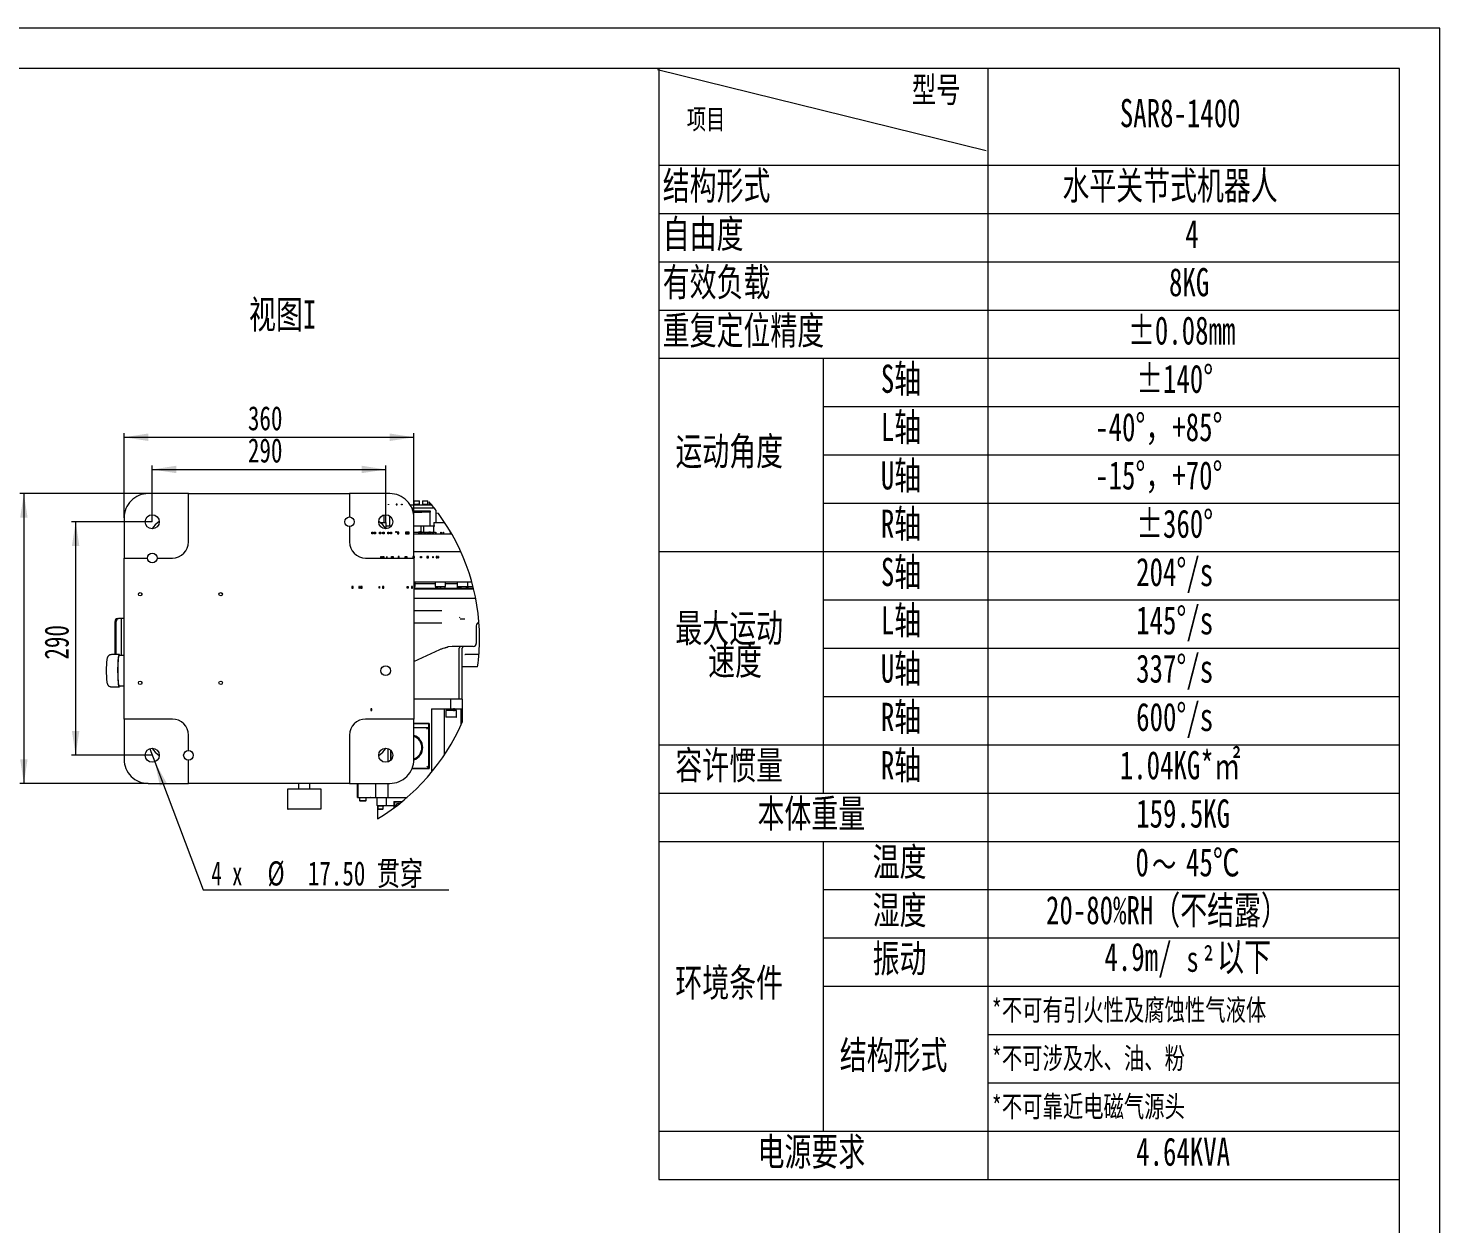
# Paper-space layout '草迹图' of a CAD drawing. Header units: millimetres. Extents: x 0 to 420, y 0 to 297.
# Drawn here: x 244.7 to 420, y 148.5 to 297 of the extents above; entities that cross this region are included whole.
import ezdxf

# ---------------------------------------------------------------- set-up
doc = ezdxf.new("R2010")
doc.units = ezdxf.units.MM
doc.linetypes.add('CENTERX2', pattern=[20.32, 12.7, -2.54, 2.54, -2.54])
doc.layers.get('0').update_dxf_attribs({"lineweight": 18})
doc.layers.add('标注层', color=7, linetype='Continuous', lineweight=15)
doc.styles.add('SLDTEXTSTYLE0', font='', dxfattribs={"width": 0.7})
doc.styles.add('SLDTEXTSTYLE6', font='', dxfattribs={"width": 0.7})
doc.styles.add('SLDTEXTSTYLE7', font='', dxfattribs={"width": 0.633333})
doc.styles.get('SLDTEXTSTYLE0').set_extended_font_data('宋体')
doc.styles.get('SLDTEXTSTYLE6').set_extended_font_data('宋体')
doc.styles.get('SLDTEXTSTYLE7').set_extended_font_data('宋体')
doc.dimstyles.new('SLDDIMSTYLE5', dxfattribs={"dimtxt": 3, "dimasz": 3, "dimexe": 0, "dimexo": 0.0625, "dimgap": 0.75, "dimtad": 1, "dimdec": 6, "dimlfac": 10, "dimrnd": 1e-09, "dimzin": 12, "dimdsep": 46, "dimtxsty": 'SLDTEXTSTYLE6', "dimcen": 0.09, "dimdle": 6, "dimadec": 0, "dimazin": 3, "dimtfac": 1, "dimtdec": 3, "dimtofl": 0, "dimtmove": 0, "dimatfit": 3, "dimfxl": 1, "dimfrac": 2, "dimtolj": 1, "dimarcsym": 0})
doc.dimstyles.new('SLDDIMSTYLE9', dxfattribs={"dimtxt": 3, "dimasz": 3, "dimexe": 0, "dimexo": 0.0625, "dimgap": 0.75, "dimtad": 0, "dimtih": 1, "dimtoh": 1, "dimlfac": 10, "dimrnd": 1e-09, "dimzin": 4, "dimdsep": 46, "dimtxsty": 'SLDTEXTSTYLE6', "dimblk1": 'NONE', "dimsah": 1, "dimcen": 0, "dimdle": 6, "dimadec": 0, "dimazin": 1, "dimtfac": 1, "dimtdec": 3, "dimtmove": 0, "dimatfit": 3, "dimldrblk": 'NONE', "dimfxl": 1, "dimfrac": 2, "dimtolj": 1, "dimarcsym": 0})

# ---------------------------------------------------------------- blocks, each defined once
blk = doc.blocks.new('SW_TABLEANNOTATION_1')
at = {"layer": '标注层', "color": 0}
for p, q in [((0, 0), (0, -138)), ((92.01, 0), (0, 0)), ((40.86, 0), (40.86, -138)), ((92.01, -138), (92.01, 0)), ((0, -12), (92.01, -12)), ((0, -18), (92.01, -18)), ((0, -24), (92.01, -24)), ((0, -30), (92.01, -30)), ((0, -36), (92.01, -36)), ((20.43, -36), (20.43, -90)), ((20.43, -42), (92.01, -42)), ((20.43, -48), (92.01, -48)), ((20.43, -54), (92.01, -54)), ((0, -60), (92.01, -60)), ((20.43, -66), (92.01, -66)), ((20.43, -72), (92.01, -72)), ((20.43, -78), (92.01, -78)), ((0, -84), (92.01, -84)), ((0, -90), (92.01, -90)), ((0, -96), (92.01, -96)), ((20.43, -96), (20.43, -132)), ((20.43, -102), (92.01, -102)), ((20.43, -108), (92.01, -108)), ((20.43, -114), (92.01, -114)), ((40.86, -120), (92.01, -120)), ((40.86, -126), (92.01, -126)), ((0, -132), (92.01, -132)), ((0, -138), (92.01, -138))]:
    blk.add_line(p, q, dxfattribs=at)
at = {"layer": '标注层', "color": 0, "attachment_point": 1}
for s, insert, char_height, width, style in [('SAR8-1400', (57.27, -3.79), 3.5, 30.8782, 'SLDTEXTSTYLE6'), ('结构形式', (0.5, -12.79), 3.5, 27.3196, 'SLDTEXTSTYLE0'), ('水平关节式机器人', (50.14, -12.79), 3.5, 55.4056, 'SLDTEXTSTYLE0'), ('自由度', (0.5, -18.79), 3.5, 19.1894, 'SLDTEXTSTYLE0'), ('4', (65.41, -18.79), 3.5, 3.0112, 'SLDTEXTSTYLE6'), ('有效负载', (0.5, -24.79), 3.5, 27.4291, 'SLDTEXTSTYLE0'), ('8KG', (63.38, -24.79), 3.5, 10.0737, 'SLDTEXTSTYLE6'), ('重复定位精度', (0.5, -30.79), 3.5, 41.3352, 'SLDTEXTSTYLE0'), ('%%P0.08mm', (58.29, -30.79), 3.5, 26.9089, 'SLDTEXTSTYLE6'), ('S轴', (27.59, -36.79), 3.5, 9.6905, 'SLDTEXTSTYLE0'), ('%%P140%%D', (59.3, -36.79), 3.5, 18.9704, 'SLDTEXTSTYLE6'), ('L轴', (27.59, -42.79), 3.5, 9.7726, 'SLDTEXTSTYLE0'), ('-40%%D，+85%%D', (54.21, -42.79), 3.5, 37.3659, 'SLDTEXTSTYLE0'), ('运动角度', (2.07, -45.79), 3.5, 27.3469, 'SLDTEXTSTYLE0'), ('U轴', (27.59, -48.79), 3.5, 9.8821, 'SLDTEXTSTYLE0'), ('-15%%D，+70%%D', (54.21, -48.79), 3.5, 37.3659, 'SLDTEXTSTYLE0'), ('R轴', (27.59, -54.79), 3.5, 9.7726, 'SLDTEXTSTYLE0'), ('%%P360%%D', (59.3, -54.79), 3.5, 18.9704, 'SLDTEXTSTYLE6'), ('S轴', (27.59, -60.79), 3.5, 9.6905, 'SLDTEXTSTYLE0'), ('204%%D/s', (59.3, -60.79), 3.5, 23.6514, 'SLDTEXTSTYLE6'), ('L轴', (27.59, -66.79), 3.5, 9.7726, 'SLDTEXTSTYLE0'), ('145%%D/s', (59.3, -66.79), 3.5, 23.2134, 'SLDTEXTSTYLE6'), ('最大运动', (2.07, -67.75), 3.5, 27.1827, 'SLDTEXTSTYLE0'), ('速度', (6.14, -71.82), 3.5, 13.3587, 'SLDTEXTSTYLE0'), ('U轴', (27.59, -72.79), 3.5, 9.8821, 'SLDTEXTSTYLE0'), ('337%%D/s', (59.3, -72.79), 3.5, 23.5966, 'SLDTEXTSTYLE6'), ('R轴', (27.59, -78.79), 3.5, 9.7726, 'SLDTEXTSTYLE0'), ('600%%D/s', (59.3, -78.79), 3.5, 23.6788, 'SLDTEXTSTYLE6'), ('1.04KG*㎡', (57.27, -84.79), 3.5, 30.1665, 'SLDTEXTSTYLE0'), ('容许惯量', (2.07, -84.79), 3.5, 27.4017, 'SLDTEXTSTYLE0'), ('R轴', (27.59, -84.79), 3.5, 9.7726, 'SLDTEXTSTYLE0'), ('本体重量', (12.28, -90.79), 3.5, 27.4564, 'SLDTEXTSTYLE0'), ('159.5KG', (59.3, -90.79), 3.5, 23.5966, 'SLDTEXTSTYLE6'), ('温度', (26.57, -96.79), 3.5, 13.2765, 'SLDTEXTSTYLE0'), ('0', (59.22, -96.85), 3.5, 2.8196, 'SLDTEXTSTYLE6'), ('45℃', (65.49, -96.85), 3.5, 12.8112, 'SLDTEXTSTYLE0'), ('～', (61.26, -97.28), 3.17, 5.3886, 'SLDTEXTSTYLE0'), ('湿度', (26.57, -102.79), 3.5, 13.3313, 'SLDTEXTSTYLE0'), ('20-80%RH（不结露）', (48.1, -102.79), 3.5, 58.7453, 'SLDTEXTSTYLE0'), ('振动', (26.57, -108.79), 3.5, 13.2765, 'SLDTEXTSTYLE0'), ('4.9m/', (55.36, -108.59), 3.5, 16.9994, 'SLDTEXTSTYLE6'), ('以下', (69.36, -108.59), 3.5, 12.4827, 'SLDTEXTSTYLE0'), ('s', (65.55, -109.03), 3.17, 2.1853, 'SLDTEXTSTYLE6'), ('²', (67.66, -109.54), 3.17, 1.7134, 'SLDTEXTSTYLE6'), ('环境条件', (2.07, -111.79), 3.5, 27.4564, 'SLDTEXTSTYLE0'), ('*不可有引火性及腐蚀性气液体', (41.36, -115.61), 2.6458, 71.1034, 'SLDTEXTSTYLE0'), ('结构形式', (22.49, -120.79), 3.5, 27.3196, 'SLDTEXTSTYLE0'), ('*不可涉及水、油、粉', (41.36, -121.61), 2.646, 49.9131, 'SLDTEXTSTYLE0'), ('*不可靠近电磁气源头', (41.36, -127.61), 2.646, 49.8304, 'SLDTEXTSTYLE0'), ('电源要求', (12.28, -132.79), 3.5, 26.6078, 'SLDTEXTSTYLE0'), ('4.64KVA', (59.3, -132.79), 3.5, 24.1441, 'SLDTEXTSTYLE6')]:
    blk.add_mtext(s, dxfattribs=dict(at, insert=insert, char_height=char_height, width=width, style=style))
blk = doc.blocks.new('*X89')
at = {"layer": '标注层'}
for points in [[(256.59, 246.19), (259.59, 245.73), (259.59, 246.66)], [(292.59, 246.19), (289.59, 246.66), (289.59, 245.73)]]:
    blk.add_hatch(color=256, dxfattribs=at).paths.add_polyline_path(points, flags=0)
for p, q in [((256.59, 236.19), (256.59, 246.69)), ((256.59, 246.19), (292.59, 246.19)), ((292.59, 236.19), (292.59, 246.69))]:
    blk.add_line(p, q, dxfattribs=at)
at = {"layer": '标注层', "insert": (271.97, 250.06), "char_height": 3, "width": 8.3531, "attachment_point": 1, "style": 'SLDTEXTSTYLE6'}
blk.add_mtext('360', dxfattribs=at)
blk = doc.blocks.new('*X90')
at = {"layer": '标注层'}
for points in [[(260.09, 242.19), (263.09, 241.73), (263.09, 242.66)], [(289.09, 242.19), (286.09, 242.66), (286.09, 241.73)]]:
    blk.add_hatch(color=256, dxfattribs=at).paths.add_polyline_path(points, flags=0)
for p, q in [((260.09, 235.69), (260.09, 242.69)), ((260.09, 242.19), (289.09, 242.19)), ((289.09, 235.69), (289.09, 242.69))]:
    blk.add_line(p, q, dxfattribs=at)
at = {"layer": '标注层', "insert": (271.97, 246.06), "char_height": 3, "width": 8.4, "attachment_point": 1, "style": 'SLDTEXTSTYLE6'}
blk.add_mtext('290', dxfattribs=at)
blk = doc.blocks.new('*X91')
at = {"layer": '标注层'}
for points in [[(250.57, 235.69), (250.11, 232.69), (251.03, 232.69)], [(250.57, 206.69), (251.03, 209.69), (250.11, 209.69)]]:
    blk.add_hatch(color=256, dxfattribs=at).paths.add_polyline_path(points, flags=0)
for p, q in [((260.09, 235.69), (250.07, 235.69)), ((250.57, 235.69), (250.57, 206.69)), ((260.09, 206.69), (250.07, 206.69))]:
    blk.add_line(p, q, dxfattribs=at)
at = {"layer": '标注层', "insert": (246.7, 218.58), "char_height": 3, "width": 8.4, "attachment_point": 1, "rotation": 90, "style": 'SLDTEXTSTYLE6'}
blk.add_mtext('290', dxfattribs=at)
blk = doc.blocks.new('*X92')
at = {"layer": '标注层'}
for points in [[(244.14, 239.19), (243.68, 236.19), (244.6, 236.19)], [(244.14, 203.19), (244.6, 206.19), (243.68, 206.19)]]:
    blk.add_hatch(color=256, dxfattribs=at).paths.add_polyline_path(points, flags=0)
for p, q in [((259.59, 239.19), (243.64, 239.19)), ((244.14, 239.19), (244.14, 203.19)), ((259.59, 203.19), (243.64, 203.19))]:
    blk.add_line(p, q, dxfattribs=at)
at = {"layer": '标注层', "insert": (240.27, 218.58), "char_height": 3, "width": 8.3531, "attachment_point": 1, "rotation": 90, "style": 'SLDTEXTSTYLE6'}
blk.add_mtext('360', dxfattribs=at)
blk = doc.blocks.new('*X93')
at = {"layer": '标注层'}
blk.add_hatch(color=256, dxfattribs=at).paths.add_polyline_path([(260.4, 205.88), (261.03, 202.91), (261.89, 203.23)], flags=0)
for p, q in [((259.77, 207.51), (260.4, 205.88)), ((260.4, 205.88), (266.42, 189.98)), ((266.42, 189.98), (296.93, 189.98))]:
    blk.add_line(p, q, dxfattribs=at)
at = {"layer": '标注层', "char_height": 3, "attachment_point": 1}
for s, insert, width, style in [('4 x', (267.42, 193.52), 7.7274, 'SLDTEXTSTYLE7'), ('%%C', (274.4, 193.52), 2.8156, 'SLDTEXTSTYLE6'), ('17.50 贯穿', (279.41, 193.52), 28.8838, 'SLDTEXTSTYLE0')]:
    blk.add_mtext(s, dxfattribs=dict(at, insert=insert, width=width, style=style))
blk = doc.blocks.new('_None')

psp = doc.layouts.new('草迹图')

# ---------------------------------------------------------------- linework, layer by layer
at = {"color": 179, "linetype": 'Continuous', "lineweight": 0}
for p, q in [((420.00008801, 296.99990707), (0.00008801, 296.99990707)), ((420.00008801, -0.00009293), (420.00008801, 296.99990707))]:
    psp.add_line(p, q, dxfattribs=at)
at = {"color": 179, "linetype": 'Continuous', "lineweight": 15}
for p, q in [((415.00008801, 291.99990707), (5.00008801, 291.99990707)), ((415.00008801, 4.99990707), (415.00008801, 291.99990707))]:
    psp.add_line(p, q, dxfattribs=at)
at = {"color": 7, "linetype": 'Continuous', "lineweight": 0}
for p, q in [((264.58507302, 239.19404101), (259.58507481, 239.19404101)), ((264.58507302, 233.19404077), (264.58507302, 239.19404101)), ((264.58507302, 239.19404101), (284.58507183, 239.19404101)), ((289.58507302, 239.19404101), (284.58507183, 239.19404101)), ((284.58507183, 239.19404101), (284.58507183, 236.29404109)), ((292.12278845, 237.79404115), (294.79509714, 237.79404115)), ((294.83606192, 237.74404179), (292.15363386, 237.74404179)), ((292.31225076, 237.44404118), (295.07757398, 237.44404118)), ((295.11712315, 237.39404183), (292.33461889, 237.39404183)), ((292.46213707, 237.04404186), (293.58507367, 237.04404186)), ((292.5022644, 236.89404081), (293.58507367, 236.89404081)), ((292.5692943, 238.28854214), (292.5692943, 237.8985415)), ((292.5692943, 237.8985415), (292.91929426, 237.8985415)), ((292.57929447, 238.29854082), (293.25929406, 238.29854082)), ((292.6091102, 237.8985415), (292.6091102, 237.79404115)), ((292.91929426, 237.8985415), (293.26929423, 237.8985415)), ((293.22947981, 237.79404115), (293.22947981, 237.8985415)), ((293.26929423, 237.8985415), (293.26929423, 238.28854214)), ((293.58507367, 237.04404186), (294.58507272, 237.04404186)), ((294.58507272, 236.89404081), (293.58507367, 236.89404081)), ((293.63270971, 238.28854214), (293.63270971, 237.8985415)), ((293.63270971, 237.8985415), (294.33270963, 237.8985415)), ((293.64270988, 238.29854082), (294.2771596, 238.29854082)), ((293.67252561, 237.8985415), (293.67252561, 237.79404115)), ((294.2771596, 238.29854082), (294.32271096, 238.29854082)), ((294.29289522, 237.79404115), (294.29289522, 237.8985415)), ((294.33270963, 237.8985415), (294.33270963, 238.28854214)), ((294.46693184, 238.18570923), (294.46693184, 237.8985415)), ((294.46693184, 237.8985415), (294.51382282, 237.8985415)), ((294.50674626, 237.8985415), (294.50674626, 237.79404115)), ((294.51382282, 237.8985415), (294.70880898, 237.8985415)), ((294.58507272, 237.04404186), (294.58507272, 236.89404081)), ((294.58507272, 236.64508264), (294.58507272, 236.89404081)), ((294.76286891, 237.79404115), (294.75887986, 237.83803683)), ((295.3350735, 235.64404201), (295.3350735, 237.11392086)), ((295.62566998, 236.72782283), (295.3350735, 236.78238939)), ((256.58507171, 236.19404089), (256.58507171, 231.19404118)), ((284.58507183, 235.09404164), (284.58507183, 233.19404077)), ((288.38507357, 235.59404116), (289.11122801, 235.59404116)), ((288.83507373, 236.53256696), (288.83507373, 235.64404201)), ((289.09312608, 235.18354099), (289.09312608, 234.84014969)), ((289.10312476, 235.19354116), (289.74312516, 235.19354116)), ((289.12122818, 235.19354116), (289.12122818, 235.58404099)), ((289.58507302, 235.19354116), (289.58507302, 236.41211193)), ((289.74312516, 235.19354116), (289.80279537, 235.19354116)), ((292.58507314, 231.19404118), (292.58507314, 236.19404089)), ((292.58507314, 235.19354116), (295.06702098, 235.19354116)), ((293.44246509, 235.18354099), (293.44246509, 234.39354103)), ((293.77702149, 235.18354099), (293.77702149, 234.39354103)), ((294.58507272, 235.19354116), (294.58507272, 236.64508264)), ((295.04891756, 235.58404099), (295.04891756, 235.19354116)), ((295.05891773, 235.59404116), (296.41727629, 235.59404116)), ((295.06702098, 235.19354116), (295.16477557, 235.19354116)), ((295.07702115, 234.39354103), (295.07702115, 235.18354099)), ((292.58507314, 234.39354103), (293.44246509, 234.39354103)), ((292.58507314, 234.1940413), (297.27879586, 234.1940413)), ((293.44246509, 234.39354103), (293.52954897, 234.39354103)), ((293.48215582, 234.39354103), (293.48215582, 234.1940413)), ((293.52954897, 234.39354103), (293.77702149, 234.39354103)), ((293.77702149, 234.39354103), (293.86410388, 234.39354103)), ((293.81671222, 234.39354103), (293.81671222, 234.1940413)), ((293.86410388, 234.39354103), (295.07702115, 234.39354103)), ((295.03732892, 234.1940413), (295.03732892, 234.39354103)), ((295.07702115, 234.39354103), (295.172174, 234.39354103)), ((297.14891883, 234.1940413), (297.14891883, 234.41818457)), ((292.58507314, 231.99404132), (298.40449961, 231.99404132)), ((256.58507171, 231.19404118), (259.48507609, 231.19404118)), ((256.58507171, 211.19404163), (256.58507171, 231.19404118)), ((260.68507257, 231.19404118), (262.58507195, 231.19404118)), ((286.5850729, 231.19404118), (292.58507314, 231.19404118)), ((292.58507314, 231.19404118), (292.58507314, 211.19404163)), ((299.78437992, 228.19404181), (292.58507314, 228.19404181)), ((292.7350727, 227.64354151), (292.7350727, 228.19404181)), ((295.21007361, 227.9940414), (292.7350727, 227.9940414)), ((295.21007361, 228.19404181), (295.21007361, 227.64354151)), ((296.51007327, 227.64354151), (296.51007327, 228.19404181)), ((297.97356548, 227.9940414), (296.51007327, 227.9940414)), ((297.97356548, 228.19404181), (297.97356548, 227.64354151)), ((299.27356514, 227.64354151), (299.27356514, 228.19404181)), ((258.77346816, 226.78681265), (258.77346816, 226.6012701)), ((258.79146876, 226.6553114), (258.79146876, 226.73277136)), ((292.58507314, 227.64354151), (292.72613051, 227.64354151)), ((292.58507314, 227.44404178), (296.05915966, 227.44404178)), ((300.00519427, 227.34404158), (292.58507314, 227.34404158)), ((292.58507314, 226.19404148), (296.01542326, 226.19404148)), ((292.69538196, 227.44404178), (292.69538196, 227.64354151)), ((292.72613051, 227.64354151), (292.7350727, 227.64354151)), ((295.21007361, 227.64354151), (296.51007327, 227.64354151)), ((295.24976435, 227.64354151), (295.24976435, 227.44404178)), ((296.01542326, 226.19404148), (300.25616708, 226.19404148)), ((296.05915966, 227.44404178), (296.26007351, 227.44404178)), ((296.26007351, 227.44404178), (299.08444109, 227.44404178)), ((296.47038105, 227.44404178), (296.47038105, 227.64354151)), ((297.97356548, 227.64354151), (299.93086281, 227.64354151)), ((299.08444109, 227.44404178), (299.20048835, 227.44404178)), ((299.20048835, 227.44404178), (299.98079213, 227.44404178)), ((299.23387291, 227.44404178), (299.23387291, 227.64354151)), ((292.58507314, 224.69404142), (296.04766043, 224.69404142)), ((255.47796907, 219.19404145), (255.47796907, 223.29404157)), ((255.61938705, 219.19404145), (255.61938705, 223.29404157)), ((255.760811, 223.69404163), (255.90222898, 223.69404163)), ((256.26791539, 223.69404163), (255.90222898, 223.69404163)), ((256.26791539, 219.06904148), (256.26791539, 223.69404163)), ((256.58507171, 223.69404163), (256.26791539, 223.69404163)), ((296.04766043, 223.09404153), (292.58507314, 223.09404153)), ((298.22356525, 223.83103955), (298.28356477, 223.79639845)), ((298.33181473, 223.6435416), (298.9153144, 223.6435416)), ((300.3350732, 222.77835596), (300.3350732, 220.5940415)), ((300.4522306, 223.06119863), (300.65641078, 223.26537881)), ((300.58507296, 223.19404136), (300.66198009, 223.19404136)), ((256.00189986, 219.19404145), (255.00570955, 219.19404145)), ((292.58507314, 218.35655552), (295.79891386, 219.82112422)), ((297.3202196, 220.19404143), (296.81444141, 220.14399066)), ((299.93507388, 220.19404143), (297.3202196, 220.19404143)), ((298.21159812, 213.64404138), (298.21159812, 219.9940414)), ((298.58507338, 213.64404138), (298.58507338, 219.9940414)), ((298.92906519, 219.19621367), (298.96582636, 219.19404145)), ((300.66198009, 219.19404145), (298.96582636, 219.19404145)), ((255.99355521, 219.06659564), (256.00189986, 219.06904148)), ((256.58507171, 219.06904148), (256.00189986, 219.06904148)), ((300.39960864, 217.69404146), (298.57506874, 217.69404146)), ((300.50331178, 217.69404146), (300.39960864, 217.69404146)), ((258.77346816, 215.78681253), (258.77346816, 215.60127053)), ((258.79146876, 215.65531146), (258.79146876, 215.73277142)), ((255.00570955, 215.19404154), (256.00189986, 215.19404154)), ((256.00189986, 215.31904142), (256.58507171, 215.31904142)), ((297.1656737, 213.64404138), (292.58507314, 213.64404138)), ((294.77267387, 212.44404156), (297.1656737, 212.44404156)), ((294.82247355, 204.62742697), (294.82247355, 212.44404156)), ((296.36527272, 206.71550658), (296.36527272, 212.44404156)), ((296.56159701, 212.24454146), (296.56159701, 211.4545415)), ((297.86159667, 212.24454146), (296.56159701, 212.24454146)), ((296.60128924, 212.44404156), (296.60128924, 212.24454146)), ((297.1656737, 212.44404156), (297.1656737, 213.64404138)), ((298.58507338, 213.64404138), (297.1656737, 213.64404138)), ((297.1656737, 212.44404156), (298.58507338, 212.44404156)), ((297.82190594, 212.24454146), (297.82190594, 212.44404156)), ((297.86159667, 211.4545415), (297.86159667, 212.24454146)), ((298.43077334, 212.44404156), (298.43077334, 210.45217689)), ((298.55517271, 210.73271211), (298.55517271, 212.44404156)), ((298.55520251, 210.73278066), (298.55520251, 212.44404156)), ((298.58507338, 213.64404138), (298.58507338, 212.44404156)), ((298.58507338, 212.44404156), (298.58507338, 210.80149289)), ((256.58507171, 211.19404163), (256.58507171, 206.19404118)), ((262.58507195, 211.19404163), (256.58507171, 211.19404163)), ((292.58507314, 211.19404163), (286.5850729, 211.19404163)), ((292.58507314, 206.19404118), (292.58507314, 211.19404163)), ((294.48507252, 210.64404126), (292.58507314, 210.64404126)), ((294.41831085, 210.59404116), (292.58507314, 210.59404116)), ((294.41831085, 210.59404116), (294.36593028, 210.09404164)), ((294.43507316, 210.59404116), (294.41831085, 210.59404116)), ((294.43507316, 205.09404194), (294.43507316, 210.59404116)), ((294.48507252, 210.64404126), (294.48507252, 205.04404109)), ((297.21159759, 211.44454133), (296.57159718, 211.44454133)), ((297.85159799, 211.44454133), (297.21159759, 211.44454133)), ((264.58507302, 207.29404118), (264.58507302, 209.1940413)), ((284.58507183, 209.1940413), (284.58507183, 203.19404106)), ((294.32158145, 210.09404164), (292.58507314, 210.09404164)), ((294.32139816, 210.09395), (294.32158145, 210.09404164)), ((294.36593028, 210.09404164), (294.32158145, 210.09404164)), ((289.34767368, 207.5287069), (289.34767368, 205.859376)), ((289.68507322, 207.33092826), (289.68507322, 206.05715465)), ((289.73507258, 207.27980982), (289.73507258, 206.10827308)), ((264.58507302, 203.19404106), (264.58507302, 206.09404173)), ((294.32139816, 205.20771693), (294.43507316, 205.09404194)), ((292.35590371, 205.04404109), (294.48507252, 205.04404109)), ((292.37613055, 205.09404194), (294.43507316, 205.09404194)), ((259.58507481, 203.19404106), (264.58507302, 203.19404106)), ((284.58507183, 203.19404106), (264.58507302, 203.19404106)), ((276.86507227, 202.49404114), (276.86507227, 200.09404074)), ((281.06507185, 202.49404114), (276.86507227, 202.49404114)), ((278.26507213, 203.19404106), (278.26507213, 202.49404114)), ((279.66507199, 202.49404114), (279.66507199, 203.19404106)), ((281.06507185, 200.09404074), (281.06507185, 202.49404114)), ((284.58507183, 203.19404106), (289.58507302, 203.19404106)), ((285.58507385, 201.44404124), (285.58507385, 203.19404106)), ((285.61492386, 203.19404106), (285.61492386, 201.44404124)), ((287.80487301, 203.19404106), (287.80487301, 201.44404124)), ((289.34767368, 203.19404106), (289.34767368, 201.44404124)), ((280.96507313, 199.99404203), (276.96507397, 199.99404203)), ((285.58507385, 201.44404124), (285.61497452, 201.44404124)), ((285.61492386, 201.44404124), (285.66467288, 201.44404124)), ((285.66467288, 201.44404124), (287.14427176, 201.44404124)), ((285.81007245, 201.44404124), (285.81007245, 201.08404111)), ((285.81007245, 201.08404111), (285.85007312, 201.04404192)), ((285.81007245, 201.08404111), (286.66007342, 201.08404111)), ((285.85007312, 201.04404192), (286.62007275, 201.04404192)), ((286.62007275, 201.04404192), (286.66007342, 201.08404111)), ((286.66007342, 201.08404111), (286.66007342, 201.44404124)), ((287.18169751, 201.44404124), (287.14427176, 201.44404124)), ((287.18169751, 201.44404124), (287.78789463, 201.44404124)), ((287.80487301, 201.44404124), (287.78789463, 201.44404124)), ((287.80487301, 201.44404124), (287.85457435, 201.44404124)), ((287.85457435, 201.44404124), (288.82127377, 201.44404124)), ((288.0350736, 200.4440422), (288.0350736, 201.44404124)), ((288.0350736, 200.4440422), (288.0350736, 200.39404135)), ((288.0350736, 200.4440422), (288.33507272, 200.4440422)), ((288.0350736, 200.39404135), (288.83507373, 200.39404135)), ((288.06007328, 200.39404135), (288.06007328, 198.77910416)), ((288.08507296, 200.39404135), (288.08507296, 200.03404122)), ((288.08507296, 200.03404122), (288.12507364, 199.99404203)), ((288.08507296, 200.03404122), (288.78507289, 200.03404122)), ((288.12507364, 199.99404203), (288.7450737, 199.99404203)), ((288.33507272, 200.4440422), (288.75507387, 200.4440422)), ((288.7450737, 199.99404203), (288.78507289, 200.03404122)), ((288.75507387, 200.4440422), (288.89649483, 200.4440422)), ((288.78507289, 200.03404122), (288.78507289, 200.39404135)), ((288.82127377, 201.44404124), (288.8643411, 201.44404124)), ((288.83507373, 200.39404135), (288.83507373, 200.4440422)), ((288.8643411, 201.44404124), (289.16199478, 201.44404124)), ((288.89649483, 200.4440422), (289.12649425, 200.4440422)), ((289.12649425, 200.4440422), (289.1850737, 200.4440422)), ((289.16199478, 201.44404124), (289.34767368, 201.44404124)), ((289.1850737, 200.4440422), (289.1850737, 201.44404124)), ((289.1850737, 200.4440422), (289.48507282, 200.4440422)), ((289.34767368, 201.44404124), (289.39747336, 201.44404124)), ((289.39747336, 201.44404124), (291.72982695, 201.44404124)), ((289.48507282, 200.4440422), (290.08507254, 200.4440422)), ((290.08507254, 200.94404172), (290.08507254, 200.12854587)), ((290.08507254, 200.94404172), (291.1362839, 200.94404172)), ((290.1800734, 200.84904086), (290.1800734, 200.19877952)), ((291.0193679, 200.84904086), (290.1800734, 200.84904086)), ((290.34207287, 200.41104209), (290.35697105, 200.33134025))]:
    psp.add_line(p, q, dxfattribs=at)
at = {"color": 7, "linetype": 'CENTERX2'}
for p, q in [((289.41570791, 237.8985415), (289.41570791, 237.79804211)), ((289.44314244, 237.8985415), (289.41570791, 237.8985415)), ((289.41570791, 237.79804211), (289.44314244, 237.79804211)), ((289.44314244, 237.79804211), (289.44314244, 237.8985415)), ((290.38528922, 237.8985415), (290.38528922, 237.79804211)), ((290.48767808, 237.8985415), (290.38528922, 237.8985415)), ((290.38528922, 237.79804211), (290.48767808, 237.79804211)), ((290.48767808, 237.79804211), (290.48767808, 237.8985415)), ((291.04053798, 237.79804211), (291.04053798, 237.8985415)), ((291.04053798, 237.8985415), (291.11549231, 237.8985415)), ((291.11549231, 237.79804211), (291.04053798, 237.79804211)), ((291.11549231, 237.8985415), (291.11549231, 237.79804211)), ((293.05465492, 237.8985415), (293.05465492, 237.79804211)), ((293.12960776, 237.8985415), (293.05465492, 237.8985415)), ((293.05465492, 237.79804211), (293.12960776, 237.79804211)), ((293.12960776, 237.79804211), (293.12960776, 237.8985415)), ((293.68246915, 237.79804211), (293.68246915, 237.8985415)), ((293.68246915, 237.8985415), (293.78485652, 237.8985415)), ((293.78485652, 237.79804211), (293.68246915, 237.79804211)), ((293.78485652, 237.8985415), (293.78485652, 237.79804211)), ((294.7270033, 237.79804211), (294.7270033, 237.87659954)), ((294.75443932, 237.79804211), (294.7270033, 237.79804211)), ((294.75443932, 237.84341764), (294.75443932, 237.79804211)), ((287.37467351, 234.19804078), (287.37467351, 234.39354103)), ((287.37467351, 234.39354103), (287.52033534, 234.39354103)), ((287.52033534, 234.19804078), (287.37467351, 234.19804078)), ((287.52033534, 234.39354103), (287.52033534, 234.19804078)), ((287.65438321, 234.19804078), (287.65438321, 234.39354103)), ((287.65438321, 234.39354103), (287.80004802, 234.39354103)), ((287.80004802, 234.19804078), (287.65438321, 234.19804078)), ((287.80004802, 234.39354103), (287.80004802, 234.19804078)), ((288.32705143, 234.19804078), (288.32705143, 234.39354103)), ((288.32705143, 234.39354103), (288.47271624, 234.39354103)), ((288.47271624, 234.19804078), (288.32705143, 234.19804078)), ((288.47271624, 234.39354103), (288.47271624, 234.19804078)), ((288.73433592, 234.19804078), (288.73433592, 234.39354103)), ((288.73433592, 234.39354103), (288.88000073, 234.39354103)), ((288.88000073, 234.19804078), (288.73433592, 234.19804078)), ((288.88000073, 234.39354103), (288.88000073, 234.19804078)), ((289.32683142, 234.19804078), (289.32683142, 234.39354103)), ((289.32683142, 234.39354103), (289.47249475, 234.39354103)), ((289.47249475, 234.19804078), (289.32683142, 234.19804078)), ((289.47249475, 234.39354103), (289.47249475, 234.19804078)), ((289.66138783, 234.19804078), (289.66138783, 234.39354103)), ((289.66138783, 234.39354103), (289.80705115, 234.39354103)), ((289.80705115, 234.19804078), (289.66138783, 234.19804078)), ((289.80705115, 234.39354103), (289.80705115, 234.19804078)), ((290.32614353, 234.34804182), (290.32614353, 234.46754169)), ((290.32614353, 234.46754169), (290.41523757, 234.46754169)), ((290.32614353, 234.34804182), (290.32614353, 234.46754169)), ((290.32614353, 234.46754169), (290.41523757, 234.46754169)), ((290.41523757, 234.34804182), (290.32614353, 234.34804182)), ((290.41523757, 234.34804182), (290.32614353, 234.34804182)), ((290.41523757, 234.46754169), (290.41523757, 234.34804182)), ((290.41523757, 234.46754169), (290.41523757, 234.34804182)), ((290.52620354, 234.39354103), (290.52620354, 234.19804078)), ((290.7251847, 234.39354103), (290.52620354, 234.39354103)), ((290.52620354, 234.19804078), (290.7251847, 234.19804078)), ((290.7251847, 234.19804078), (290.7251847, 234.39354103)), ((291.55131253, 234.39354103), (291.55131253, 234.19804078)), ((291.75029221, 234.39354103), (291.55131253, 234.39354103)), ((291.55131253, 234.19804078), (291.75029221, 234.19804078)), ((291.75029221, 234.19804078), (291.75029221, 234.39354103)), ((291.80569472, 234.39354103), (291.80569472, 234.19804078)), ((292.00467589, 234.39354103), (291.80569472, 234.39354103)), ((291.80569472, 234.19804078), (292.00467589, 234.19804078)), ((292.00467589, 234.19804078), (292.00467589, 234.39354103)), ((293.15103116, 234.39354103), (293.15103116, 234.19804078)), ((293.35001233, 234.39354103), (293.15103116, 234.39354103)), ((293.15103116, 234.19804078), (293.35001233, 234.19804078)), ((293.32614216, 234.34804182), (293.32614216, 234.46754169)), ((293.32614216, 234.46754169), (293.41523769, 234.46754169)), ((293.32614216, 234.34804182), (293.32614216, 234.46754169)), ((293.32614216, 234.46754169), (293.41523769, 234.46754169)), ((293.41523769, 234.34804182), (293.32614216, 234.34804182)), ((293.41523769, 234.34804182), (293.32614216, 234.34804182)), ((293.35001233, 234.19804078), (293.35001233, 234.39354103)), ((293.40541484, 234.39354103), (293.40541484, 234.19804078)), ((293.60439452, 234.39354103), (293.40541484, 234.39354103)), ((293.40541484, 234.19804078), (293.60439452, 234.19804078)), ((293.41523769, 234.46754169), (293.41523769, 234.34804182)), ((293.41523769, 234.46754169), (293.41523769, 234.34804182)), ((293.60439452, 234.19804078), (293.60439452, 234.39354103)), ((293.91648891, 234.19804078), (293.91648891, 234.39354103)), ((293.91648891, 234.39354103), (293.96980526, 234.39354103)), ((293.96980526, 234.19804078), (293.91648891, 234.19804078)), ((293.96980526, 234.39354103), (293.96980526, 234.19804078)), ((294.25104382, 234.19804078), (294.25104382, 234.39354103)), ((294.25104382, 234.39354103), (294.30436167, 234.39354103)), ((294.30436167, 234.19804078), (294.25104382, 234.19804078)), ((294.30436167, 234.39354103), (294.30436167, 234.19804078)), ((294.43052235, 234.39354103), (294.43052235, 234.19804078)), ((294.62950351, 234.39354103), (294.43052235, 234.39354103)), ((294.43052235, 234.19804078), (294.62950351, 234.19804078)), ((294.62950351, 234.19804078), (294.62950351, 234.39354103)), ((294.84353932, 234.19804078), (294.84353932, 234.39354103)), ((294.84353932, 234.39354103), (294.89685568, 234.39354103)), ((294.89685568, 234.19804078), (294.84353932, 234.19804078)), ((294.89685568, 234.39354103), (294.89685568, 234.19804078)), ((295.25082382, 234.19804078), (295.25082382, 234.39354103)), ((295.25082382, 234.39354103), (295.30414017, 234.39354103)), ((295.30414017, 234.19804078), (295.25082382, 234.19804078)), ((295.30414017, 234.39354103), (295.30414017, 234.19804078)), ((295.92349204, 234.19804078), (295.92349204, 234.39354103)), ((295.92349204, 234.39354103), (295.97680839, 234.39354103)), ((295.97680839, 234.19804078), (295.92349204, 234.19804078)), ((295.97680839, 234.39354103), (295.97680839, 234.19804078)), ((296.20320323, 234.19804078), (296.20320323, 234.39354103)), ((296.20320323, 234.39354103), (296.25651958, 234.39354103)), ((296.25651958, 234.19804078), (296.20320323, 234.19804078)), ((296.25651958, 234.39354103), (296.25651958, 234.19804078)), ((288.47043189, 231.19804215), (288.47043189, 231.39354091)), ((288.47043189, 231.39354091), (288.549189, 231.39354091)), ((288.549189, 231.19804215), (288.47043189, 231.19804215)), ((288.549189, 231.39354091), (288.549189, 231.19804215)), ((288.67011192, 231.19804215), (288.67011192, 231.39354091)), ((288.67011192, 231.39354091), (288.83349272, 231.39354091)), ((288.83349272, 231.19804215), (288.67011192, 231.19804215)), ((288.83349272, 231.39354091), (288.83349272, 231.19804215)), ((289.21232196, 231.39354091), (289.21232196, 231.19804215)), ((289.23929008, 231.39354091), (289.21232196, 231.39354091)), ((289.21232196, 231.19804215), (289.23929008, 231.19804215)), ((289.23929008, 231.19804215), (289.23929008, 231.39354091)), ((289.78482904, 231.19804215), (289.78482904, 231.39354091)), ((289.78482904, 231.39354091), (289.98905691, 231.39354091)), ((289.98905691, 231.19804215), (289.78482904, 231.19804215)), ((289.98905691, 231.39354091), (289.98905691, 231.19804215)), ((290.6452057, 231.39354091), (290.6452057, 231.19804215)), ((290.77067497, 231.39354091), (290.6452057, 231.39354091)), ((290.6452057, 231.19804215), (290.77067497, 231.19804215)), ((290.77067497, 231.19804215), (290.77067497, 231.39354091)), ((291.51589396, 231.19804215), (291.51589396, 231.39354091)), ((291.51589396, 231.39354091), (291.70624437, 231.39354091)), ((291.70624437, 231.19804215), (291.51589396, 231.19804215)), ((291.70624437, 231.39354091), (291.70624437, 231.19804215)), ((292.46390137, 231.39354091), (292.46390137, 231.19804215)), ((292.65425178, 231.39354091), (292.46390137, 231.39354091)), ((292.46390137, 231.19804215), (292.65425178, 231.19804215)), ((292.65425178, 231.19804215), (292.65425178, 231.39354091)), ((293.39947077, 231.19804215), (293.39947077, 231.39354091)), ((293.39947077, 231.39354091), (293.52494004, 231.39354091)), ((293.52494004, 231.19804215), (293.39947077, 231.19804215)), ((293.52494004, 231.39354091), (293.52494004, 231.19804215)), ((294.18109032, 231.39354091), (294.18109032, 231.19804215)), ((294.38531669, 231.39354091), (294.18109032, 231.39354091)), ((294.18109032, 231.19804215), (294.38531669, 231.19804215)), ((294.38531669, 231.19804215), (294.38531669, 231.39354091)), ((294.93085566, 231.19804215), (294.93085566, 231.39354091)), ((294.93085566, 231.39354091), (294.95782527, 231.39354091)), ((294.95782527, 231.19804215), (294.93085566, 231.19804215)), ((294.95782527, 231.39354091), (294.95782527, 231.19804215)), ((295.33665302, 231.39354091), (295.33665302, 231.19804215)), ((295.50003382, 231.39354091), (295.33665302, 231.39354091)), ((295.33665302, 231.19804215), (295.50003382, 231.19804215)), ((295.50003382, 231.19804215), (295.50003382, 231.39354091)), ((295.62095823, 231.39354091), (295.62095823, 231.19804215)), ((295.69971534, 231.39354091), (295.62095823, 231.39354091)), ((295.62095823, 231.19804215), (295.69971534, 231.19804215)), ((295.69971534, 231.19804215), (295.69971534, 231.39354091)), ((284.8790926, 227.64354151), (284.8790926, 227.44804125)), ((285.04985693, 227.64354151), (284.8790926, 227.64354151)), ((284.8790926, 227.44804125), (285.04985693, 227.44804125)), ((285.04985693, 227.44804125), (285.04985693, 227.64354151)), ((285.74007871, 227.64354151), (285.74007871, 227.44804125)), ((285.83035591, 227.64354151), (285.74007871, 227.64354151)), ((285.74007871, 227.44804125), (285.83035591, 227.44804125)), ((285.83035591, 227.44804125), (285.83035591, 227.64354151)), ((285.94894531, 227.64354151), (285.94894531, 227.44804125)), ((286.15444126, 227.64354151), (285.94894531, 227.64354151)), ((285.94894531, 227.44804125), (286.15444126, 227.44804125)), ((286.15444126, 227.44804125), (286.15444126, 227.64354151)), ((288.28679892, 227.44804125), (288.28679892, 227.64354151)), ((288.28679892, 227.64354151), (288.30119791, 227.64354151)), ((288.30119791, 227.44804125), (288.28679892, 227.44804125)), ((288.30119791, 227.64354151), (288.30119791, 227.44804125)), ((288.6629683, 227.64354151), (288.6629683, 227.44804125)), ((288.84813311, 227.64354151), (288.6629683, 227.64354151)), ((288.6629683, 227.44804125), (288.84813311, 227.44804125)), ((288.84813311, 227.44804125), (288.84813311, 227.64354151)), ((291.76098677, 227.44804125), (291.76098677, 227.64354151)), ((291.76098677, 227.64354151), (291.87620553, 227.64354151)), ((291.87620553, 227.44804125), (291.76098677, 227.44804125)), ((291.87620553, 227.64354151), (291.87620553, 227.44804125)), ((292.2939417, 227.64354151), (292.2939417, 227.44804125)), ((292.40915897, 227.64354151), (292.2939417, 227.64354151)), ((292.2939417, 227.44804125), (292.40915897, 227.44804125)), ((292.40915897, 227.44804125), (292.40915897, 227.64354151)), ((295.32201412, 227.44804125), (295.32201412, 227.64354151)), ((295.32201412, 227.64354151), (295.50717893, 227.64354151)), ((295.50717893, 227.44804125), (295.32201412, 227.44804125)), ((295.50717893, 227.64354151), (295.50717893, 227.44804125)), ((295.86894783, 227.64354151), (295.86894783, 227.44804125)), ((295.88334682, 227.64354151), (295.86894783, 227.64354151)), ((295.86894783, 227.44804125), (295.88334682, 227.44804125)), ((295.88334682, 227.44804125), (295.88334682, 227.64354151)), ((298.01570448, 227.44804125), (298.01570448, 227.64354151)), ((298.01570448, 227.64354151), (298.22120192, 227.64354151)), ((298.22120192, 227.44804125), (298.01570448, 227.44804125)), ((298.22120192, 227.64354151), (298.22120192, 227.44804125)), ((298.33979132, 227.44804125), (298.33979132, 227.64354151)), ((298.33979132, 227.64354151), (298.43006852, 227.64354151)), ((298.43006852, 227.44804125), (298.33979132, 227.44804125)), ((298.43006852, 227.64354151), (298.43006852, 227.44804125)), ((299.12028881, 227.44804125), (299.12028881, 227.64354151)), ((299.12028881, 227.64354151), (299.29105314, 227.64354151)), ((299.29105314, 227.44804125), (299.12028881, 227.44804125)), ((299.29105314, 227.64354151), (299.29105314, 227.44804125)), ((287.2385514, 212.44404156), (287.2385514, 212.2485413)), ((287.37461987, 212.44404156), (287.2385514, 212.44404156)), ((287.2385514, 212.44404156), (287.2385514, 212.2485413)), ((287.37461987, 212.44404156), (287.2385514, 212.44404156)), ((287.2385514, 212.2485413), (287.37461987, 212.2485413)), ((287.2385514, 212.2485413), (287.37461987, 212.2485413)), ((287.37461987, 212.2485413), (287.37461987, 212.44404156)), ((287.37461987, 212.2485413), (287.37461987, 212.44404156)), ((297.49159935, 212.44404156), (297.49159935, 212.2485413)), ((297.62766781, 212.44404156), (297.49159935, 212.44404156)), ((297.49159935, 212.44404156), (297.49159935, 212.2485413)), ((297.62766781, 212.44404156), (297.49159935, 212.44404156)), ((297.49159935, 212.2485413), (297.62766781, 212.2485413)), ((297.49159935, 212.2485413), (297.62766781, 212.2485413)), ((297.62766781, 212.2485413), (297.62766781, 212.44404156)), ((297.62766781, 212.2485413), (297.62766781, 212.44404156))]:
    psp.add_line(p, q, dxfattribs=at)
at = {"color": 7, "linetype": 'Continuous', "lineweight": 0}
for points in [[(293.11010363, 237.8985415), (293.11388853, 237.84633528), (293.11762574, 237.79404115)], [(293.15678003, 237.79404115), (293.15365377, 237.84626227), (293.15047237, 237.8985415)], [(293.67551627, 237.8985415), (293.67622259, 237.84633528), (293.67700341, 237.79404115)], [(293.69116249, 237.79404115), (293.68955466, 237.84626227), (293.68801686, 237.8985415)], [(294.70054629, 237.8985415), (294.7050375, 237.84633528), (294.70955553, 237.79404115)], [(294.73173889, 237.87087899), (294.73380717, 237.84639787), (294.73826113, 237.79404115)], [(288.83507373, 235.64404201), (288.8302696, 235.59526902), (288.83002224, 235.59404116)], [(295.34012499, 235.59404116), (295.33717307, 235.61170798), (295.3350735, 235.64404201)], [(294.20080754, 234.39354103), (294.20900317, 234.29386567), (294.21724352, 234.1940413)], [(294.25582411, 234.39354103), (294.26387521, 234.29396849), (294.27200677, 234.1940413)], [(294.31898418, 234.1940413), (294.31036087, 234.29374199), (294.30176141, 234.39354103)], [(298.01395806, 227.64354151), (298.01360043, 227.54386615), (298.01336798, 227.44404178)], [(298.02046093, 227.44404178), (298.01917794, 227.54374172), (298.01802161, 227.64354151)], [(256.06255951, 215.31904142), (256.045298, 215.25701571), (256.02240982, 215.20793166), (255.99915209, 215.19428983), (255.975948, 215.21633368), (255.95320287, 215.27366962), (255.93133392, 215.3652747), (255.91071668, 215.48951425), (255.8917326, 215.64417098), (255.87470951, 215.82648538), (255.85995736, 216.03320379), (255.84773841, 216.26063723), (255.83827319, 216.50472738), (255.83172264, 216.76111843), (255.82821193, 217.0252349), (255.82780066, 217.29236378), (255.83049479, 217.5577381), (255.83625259, 217.81662221), (255.84496083, 218.06439637), (255.85647049, 218.29663902), (255.87057891, 218.50920578), (255.88702979, 218.69830343), (255.90552511, 218.86055747), (255.92574897, 218.99307247), (255.94732585, 219.09348376), (255.96988025, 219.15999947), (255.99300089, 219.19143263)], [(255.99300089, 219.19143263), (256.01628246, 219.18722222), (256.03930774, 219.14744347), (256.06166544, 219.07280626), (256.06255951, 219.06904148)], [(256.00189986, 215.31904142), (255.99884214, 215.31937037), (255.97613277, 215.342502), (255.95392408, 215.40167171), (255.93265119, 215.49572784), (255.91272535, 215.62283978), (255.89453402, 215.78053337), (255.8784348, 215.96573915), (255.86473765, 216.17485255), (255.85370483, 216.4038033), (255.84556284, 216.64813522), (255.84046664, 216.90309251), (255.83850565, 217.1637127), (255.83972755, 217.4249233), (255.84410849, 217.68164004), (255.85155907, 217.92886622), (255.86193624, 218.16178987), (255.87503138, 218.37587739), (255.89060607, 218.56696185), (255.90833845, 218.73132394), (255.9279007, 218.86576459), (255.94889345, 218.96766702), (255.97092333, 219.03504793), (255.99355521, 219.06659564)], [(294.32139816, 210.09395), (294.31764456, 210.09019714), (294.30852058, 210.08107316), (294.2943615, 210.06691407), (294.27568736, 210.04823994), (294.25318512, 210.02573695), (294.22768029, 210.00023212), (294.20011016, 209.97266274), (294.1714895, 209.94404133)], [(294.1714895, 205.3576256), (294.20011016, 205.32900344), (294.22768029, 205.30143481), (294.25318512, 205.27592998), (294.27568736, 205.25342625), (294.2943615, 205.23475211), (294.30852058, 205.22059303), (294.31764456, 205.21147054), (294.32139816, 205.20771693)]]:
    psp.add_lwpolyline(points, dxfattribs=at)
for centre, radius in [((260.08507092, 235.69404273), 0.87500024), ((284.58507302, 235.69404088), 0.60000006), ((289.08507238, 235.69404206), 0.87499974), ((260.08507212, 231.19404151), 0.60000105), ((258.58507117, 226.69404205), 0.20999966), ((268.58507386, 226.6940413), 0.21000023), ((289.08507303, 217.19404156), 0.59999984), ((258.58507109, 215.69404223), 0.2099994), ((268.58507379, 215.69404148), 0.20999997), ((260.08507117, 206.69404238), 0.87500058), ((264.58507275, 206.69404202), 0.60000005), ((289.08507263, 206.69404171), 0.87500009)]:
    psp.add_circle(centre, radius, dxfattribs=at)
for centre, radius, start, end in [((259.58507203, 236.19404068), 3.00000033, 89.999947059, 179.9999960228), ((289.58507281, 236.19404068), 3.00000033, 359.9999959954, 90), ((292.57929393, 238.28854119), 0.00999963, 89.9968981681, 179.9883599397), ((293.2592946, 238.28854119), 0.00999963, 0.0054363966, 90), ((293.64270933, 238.28854119), 0.00999963, 89.9968981678, 179.9883599393), ((294.32271255, 238.28854374), 0.00999708, 359.9908607294, 90.0091392706), ((274.58468047, 221.19372541), 26.15399461, 37.4962787092, 40.5182190615), ((274.58507254, 221.19404134), 26.15349132, 0, 36.4375853951), ((262.58508093, 233.19403625), 3.00000747, 122.8032718432, 147.1967281568), ((286.58504937, 233.19401454), 3.00003522, 32.8034237066, 57.1966715444), ((289.10312317, 235.18354408), 0.00999709, 89.9908621415, 180.0176760861), ((289.11122855, 235.58404153), 0.00999963, 359.9968980453, 90), ((293.45246472, 235.18354153), 0.00999963, 89.996898045, 179.9968980451), ((293.78701858, 235.18354408), 0.00999709, 89.9823253266, 180.0176746733), ((295.05891718, 235.58404153), 0.00999963, 89.996898045, 179.996898045), ((295.06702152, 235.18354153), 0.00999963, 359.9968980451, 90), ((262.58507149, 233.19404271), 2.00000153, 270.0000130745, 359.9999703858), ((286.58507336, 233.19404271), 2.00000153, 180.0000557639, 270), ((255.83151658, 223.34404592), 0.35706621, 101.4210893026, 188.0502913751), ((255.97294238, 223.3440404), 0.35707317, 101.4221427941, 188.0492378836), ((300.73506559, 222.77835895), 0.3999924, 134.9995261022, 180.0004284526), ((274.58492729, 221.1940488), 26.15363657, 352.3093259649, 359.9999837982), ((298.41159704, 219.99404251), 0.19999892, 90.0000012397, 180.0003214057), ((298.7850723, 219.99404251), 0.19999892, 89.9995743533, 180.0003189251), ((299.93507281, 220.59404181), 0.40000038, 270.0001521671, 359.9999545547), ((262.58507149, 209.1940401), 2.00000153, 0.0000344273, 90), ((286.58507674, 209.19403672), 2.00000491, 90.000109953, 179.9998687027), ((274.58508468, 221.19403279), 26.15347669, 301.0126579916, 336.5862931748), ((296.57159791, 211.45454223), 0.0100009, 180.00418594, 270), ((297.85159831, 211.45453968), 0.00999836, 269.9981492685, 0.0066874961), ((292.08507224, 207.64404116), 1.59700055, 288.2171965862, 71.7546038332), ((292.08507212, 207.64404135), 1.58700049, 288.3443383726, 71.6355396923), ((292.08507319, 207.64404076), 1.48700071, 0.0000146143, 70.3515975653), ((262.58505878, 209.19402306), 2.99997572, 212.8031117974, 237.1968405771), ((286.58507152, 209.19404478), 3.00000346, 302.8032160352, 327.1967363393), ((292.08507319, 207.64404227), 1.48700071, 289.6484024536, 359.9999566967), ((259.58507203, 206.19404139), 3.00000033, 180.0000040046, 270.0000529683), ((289.58507281, 206.19404139), 3.00000033, 270.0000039772, 0.0000039772), ((276.9650711, 200.09404085), 0.09999882, 180.000063765, 270.0016437777), ((280.96507811, 200.09403577), 0.09999374, 269.997148775, 0.0028512248), ((290.61353766, 200.41322951), 0.27147361, 57.4249108912, 180.4616716137)]:
    psp.add_arc(centre, radius, start, end, dxfattribs=at)
for points, knots in [([(255.00467839, 219.19379074), (254.96297926, 219.19089034), (254.88326516, 219.1853458), (254.79799233, 219.15200052), (254.72106678, 219.11015921), (254.65723315, 219.06220612), (254.59352083, 218.99137225), (254.54950045, 218.92412107), (254.51694416, 218.85677515), (254.49106992, 218.78465044), (254.4658404, 218.68793089), (254.44424443, 218.56449672), (254.42575625, 218.41565109), (254.41054168, 218.25115845), (254.3979568, 218.06868609), (254.38794568, 217.86880506), (254.38070442, 217.65842), (254.37622492, 217.44038222), (254.37452287, 217.21825053), (254.37561254, 216.99592769), (254.37947907, 216.77742413), (254.38605248, 216.56663872), (254.39527299, 216.36714237), (254.40709763, 216.18189147), (254.42157936, 216.0127076), (254.43931898, 215.85870284), (254.46101346, 215.72337524), (254.48881137, 215.60739872), (254.52329571, 215.51457819), (254.56702467, 215.43391901), (254.62386011, 215.35932075), (254.70184148, 215.28887329), (254.79999297, 215.23293953), (254.90405104, 215.19861795), (254.97435261, 215.1972277), (255.0050539, 215.19662056)], [0, 0, 0, 0, 0.1250166871, 0.2389880091, 0.2712055679, 0.3883715147, 0.4764583575, 0.5564615368, 0.6291236826, 0.7008050563, 0.7864372953, 0.929244999, 1.0770786807, 1.2372006606, 1.4257071912, 1.626804656, 1.8387104398, 2.0584177964, 2.2822838815, 2.5063776621, 2.7266480081, 2.9391282636, 3.1402264114, 3.3268918904, 3.4970400274, 3.6505519339, 3.7927625078, 3.9087664119, 4.0084686486, 4.0894339906, 4.1837024441, 4.2890488191, 4.4028892902, 4.5214726978, 4.6134079711, 4.6134079711, 4.6134079711, 4.6134079711]), ([(295.79891386, 219.82112422), (295.85451416, 219.84574522), (295.94429827, 219.88550353), (296.03603222, 219.92049905), (296.0709584, 219.93382301)], [0, 0, 0, 0, 0.18241419638, 0.29456487311, 0.29456487311, 0.29456487311, 0.29456487311]), ([(296.06963965, 219.9299353), (296.17399932, 219.96799062), (296.308786, 220.01714133), (296.44808478, 220.05077693), (296.47953036, 220.0583699)], [0, 0, 0, 0, 0.33308719713, 0.43020177514, 0.43020177514, 0.43020177514, 0.43020177514]), ([(296.48111435, 220.06477684), (296.48392121, 220.06556637), (296.54345051, 220.0823111), (296.65538562, 220.10856334), (296.7729601, 220.13497894), (296.8335168, 220.14603324), (296.84184613, 220.14755372)], [0, 0, 0, 0, 0.00874902112, 0.18555361515, 0.34485212785, 0.37025738773, 0.37025738773, 0.37025738773, 0.37025738773])]:
    psp.add_open_spline(points, degree=3, knots=knots, dxfattribs=at)
at = {"layer": '标注层'}
psp.add_line((322.8591038, 291.8713077), (363.6690606, 281.79995589), dxfattribs=at)

# ---------------------------------------------------------------- block references
psp.add_blockref('SW_TABLEANNOTATION_1', (322.99119811, 291.99990707), dxfattribs=at)

# ---------------------------------------------------------------- texts
at = {"layer": '标注层', "style": 'SLDTEXTSTYLE0'}
for s, insert, char_height, width, attachment_point in [('型号', (354.42380888, 290.95562118), 3.175, 11.8698882682, 1), ('项目', (326.48039821, 286.94963106), 2.5, 8.7793296089, 1), ('视图I', (276.2795872, 263.20165743), 3.5, 16.6162011173, 2)]:
    psp.add_mtext(s, dxfattribs=dict(at, insert=insert, char_height=char_height, width=width, attachment_point=attachment_point))

# ---------------------------------------------------------------- dimensions: what is measured, and where the dimension line sits
at = {"layer": '标注层'}
for base, p1, p2, picture, middle in [((292.58507323, 246.19404645), (256.58507323, 236.19404145), (292.58507323, 236.19404145), '*X89', (274.58507323, 246.19404645)), ((289.08507323, 242.19404645), (260.08507323, 235.69404145), (289.08507323, 235.69404145), '*X90', (274.58507323, 242.19404645))]:
    dim = psp.add_linear_dim(base=base, p1=p1, p2=p2, dimstyle='SLDDIMSTYLE5', override={"dimsah": 1, "dimtzin": 12}, dxfattribs=at)
    dim.commit()
    dim.dimension.update_dxf_attribs({"geometry": picture, "text_midpoint": middle, "dimtype": 160})
for base, p1, p2, picture, middle in [((244.14102324, 203.19404145), (259.58507323, 239.19404145), (259.58507323, 203.19404145), '*X92', (244.14102324, 221.19404145)), ((250.56781499, 206.69404145), (260.08507323, 235.69404145), (260.08507323, 206.69404145), '*X91', (250.56781499, 221.19404145))]:
    dim = psp.add_linear_dim(base=base, p1=p1, p2=p2, angle=90, dimstyle='SLDDIMSTYLE5', override={"dimsah": 1, "dimtzin": 12}, dxfattribs=at)
    dim.commit()
    dim.dimension.update_dxf_attribs({"geometry": picture, "text_midpoint": middle, "dimtype": 160})
dim = psp.add_diameter_dim_2p(p1=(259.77488193, 207.51221402), p2=(260.39526454, 205.87586888), text='4 x <> 贯穿\\P', dimstyle='SLDDIMSTYLE9', override={"dimpost": '%%C<>', "dimsah": 1, "dimtzin": 12}, dxfattribs=at)
dim.commit()
dim.dimension.update_dxf_attribs({"geometry": '*X93', "text_midpoint": (265.88208465, 191.40362031), "dimtype": 163})

doc.saveas('drawing.dxf')
